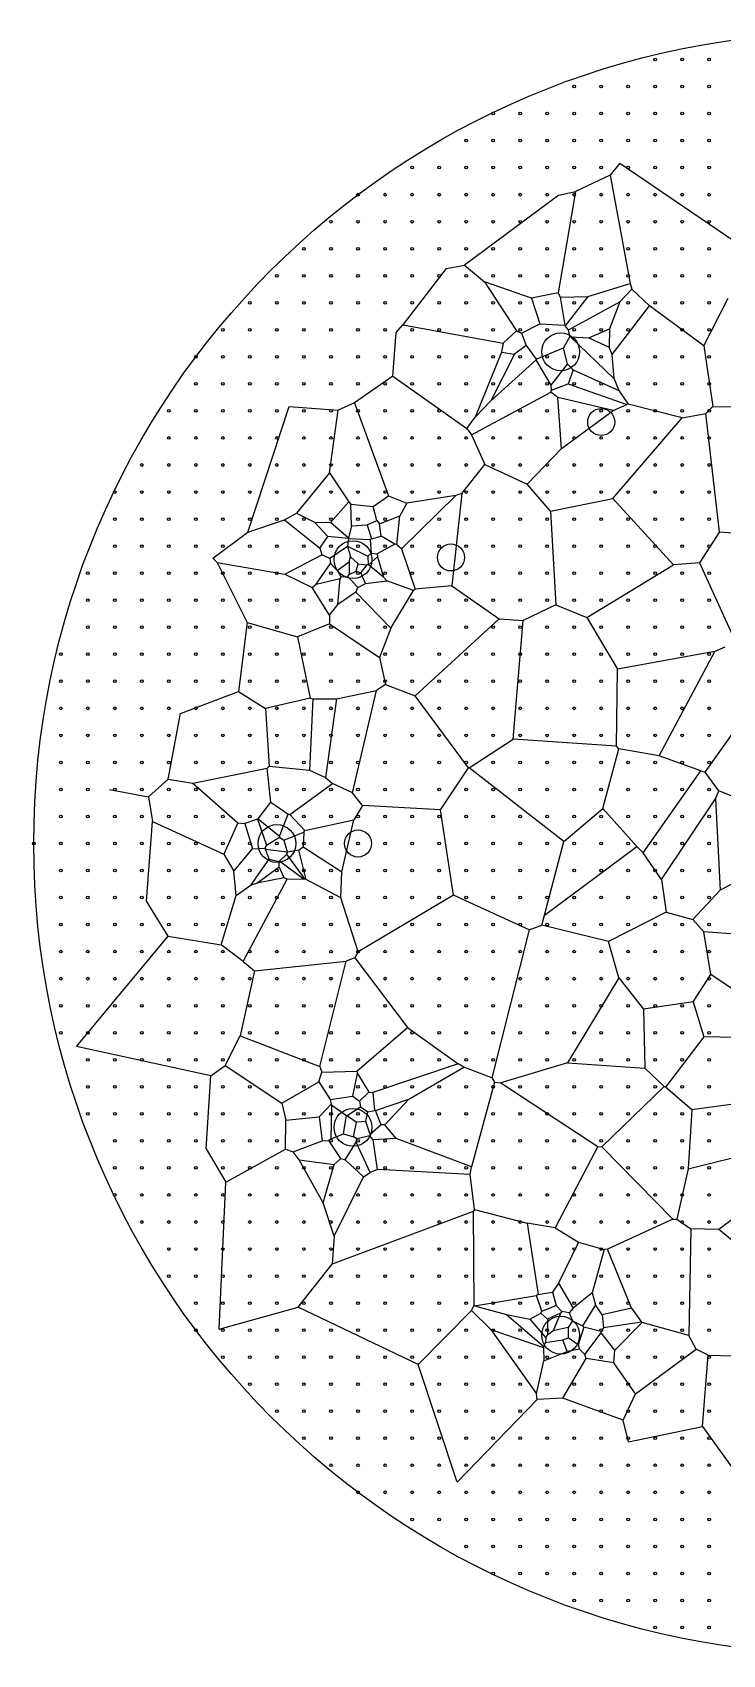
# Model space of a CAD drawing. Header units: metres. Extents: x -150 to 150, y -150 to 150.
# Drawn here: x -150.2 to -22.5, y -150 to 150 of the extents above; entities that cross this region are included whole.
import ezdxf

# ---------------------------------------------------------------- set-up
doc = ezdxf.new("R2010")
doc.units = ezdxf.units.M

msp = doc.modelspace()

# ---------------------------------------------------------------- linework, layer by layer
at = {"layer": 'CHANNELS'}
for p, q in [((-43.35, 123.63), (-49.78, 120.6)), ((-41.55, 125.82), (-43.35, 123.63)), ((-43.35, 123.63), (-39.66, 103.58)), ((-41.55, 125.82), (-20.53, 111.54)), ((-49.78, 120.6), (-52.99, 101.86)), ((-52.86, 119.89), (-49.78, 120.6)), ((-52.86, 119.89), (-70.28, 106.97)), ((-73.7, 106.33), (-81.71, 95.91)), ((-73.7, 106.33), (-70.28, 106.97)), ((-70.28, 106.97), (-66.62, 103.87)), ((-57.88, 100.87), (-66.62, 103.87)), ((-66.62, 103.87), (-60.7, 94.79)), ((-47.47, 101.14), (-39.66, 103.58)), ((-41.54, 100.17), (-39.3, 102.54)), ((-39.66, 103.58), (-39.3, 102.54)), ((-36.06, 99.46), (-39.3, 102.54)), ((-52.99, 101.86), (-57.88, 100.87)), ((-57.88, 100.87), (-56.35, 96.08)), ((-52.99, 101.86), (-52.6, 101.03)), ((-52.6, 101.03), (-47.47, 101.14)), ((-52.6, 101.03), (-51.75, 95.86)), ((-47.47, 101.14), (-51.66, 95.76)), ((-51.04, 94.99), (-41.54, 100.17)), ((-41.54, 100.17), (-43.46, 95.16)), ((-42.95, 90.42), (-36.06, 99.46)), ((-25.99, 92.02), (-36.06, 99.46)), ((-25.99, 92.02), (-21.5, 100.85)), ((-59.73, 94.36), (-56.35, 96.08)), ((-56.35, 96.08), (-51.75, 95.86)), ((-83.58, 86.43), (-82.94, 94.53)), ((-82.94, 94.53), (-81.71, 95.91)), ((-81.71, 95.91), (-63.13, 92.54)), ((-60.7, 94.79), (-63.13, 92.54)), ((-60.7, 94.79), (-59.73, 94.36)), ((-59.73, 94.36), (-58.86, 92.09)), ((-50.82, 93.75), (-51.99, 91.67)), ((-51.75, 95.86), (-51.66, 95.76)), ((-51.04, 94.99), (-51.66, 95.76)), ((-50.82, 93.75), (-51.04, 94.99)), ((-50.82, 93.75), (-50.68, 93.68)), ((-42.58, 85.93), (-50.68, 93.68)), ((-50.68, 93.68), (-47.28, 93.49)), ((-47.28, 93.49), (-43.46, 95.16)), ((-47.28, 93.49), (-43.54, 91.81)), ((-43.46, 95.16), (-43.54, 91.81)), ((-63.44, 90.87), (-68.35, 78.85)), ((-61.02, 90.5), (-65.42, 81.87)), ((-63.13, 92.54), (-63.44, 90.87)), ((-63.44, 90.87), (-61.02, 90.5)), ((-58.86, 92.09), (-61.02, 90.5)), ((-58.86, 92.09), (-57.03, 89.55)), ((-57.03, 89.55), (-51.99, 91.67)), ((-51.25, 88.66), (-51.99, 91.67)), ((-42.95, 90.42), (-43.54, 91.81)), ((-42.58, 85.93), (-42.95, 90.42)), ((-25.99, 92.02), (-24.32, 80.83)), ((-65.42, 81.87), (-57.06, 89.44)), ((-57.06, 89.44), (-57.03, 89.55)), ((-54.25, 84.74), (-57.06, 89.44)), ((-54.25, 84.74), (-51.25, 88.66)), ((-51.25, 88.66), (-50.16, 87.63)), ((-50.16, 87.63), (-51.1, 85.02)), ((-50.16, 87.63), (-41.75, 83.8)), ((-83.58, 86.43), (-90.63, 81.52)), ((-83.58, 86.43), (-69.89, 76.78)), ((-54.2, 83.84), (-54.25, 84.74)), ((-54.2, 83.84), (-51.1, 85.02)), ((-51.1, 85.02), (-40.25, 81.18)), ((-42.58, 85.93), (-41.75, 83.8)), ((-90.63, 81.52), (-93.69, 80.14)), ((-90.63, 81.52), (-84.36, 64.3)), ((-69.02, 75.6), (-54.29, 83.49)), ((-68.35, 78.85), (-65.42, 81.87)), ((-54.29, 83.49), (-54.2, 83.84)), ((-53, 82.47), (-54.29, 83.49)), ((-52.34, 73.06), (-53, 82.47)), ((-42.79, 80.1), (-53, 82.47)), ((-42.79, 80.1), (-40.25, 81.18)), ((-41.75, 83.8), (-40.03, 81.26)), ((-40.03, 81.26), (-40.25, 81.18)), ((-29.99, 78.72), (-40.03, 81.26)), ((-110.41, 57.57), (-102.73, 80.85)), ((-102.73, 80.85), (-93.69, 80.14)), ((-95.25, 68.56), (-93.69, 80.14)), ((-69.89, 76.78), (-68.35, 78.85)), ((-52.34, 73.06), (-42.79, 80.1)), ((-42.83, 63.8), (-29.99, 78.72)), ((-29.99, 78.72), (-25.61, 79.54)), ((-25.61, 79.54), (-24.32, 80.83)), ((-23.08, 57.64), (-25.61, 79.54)), ((-24.32, 80.83), (-12.38, 80.66)), ((-69.89, 76.78), (-69.02, 75.6)), ((-69.02, 75.6), (-66.54, 70.07)), ((-58.69, 66.45), (-52.34, 73.06)), ((-70.79, 64.74), (-66.54, 70.07)), ((-66.54, 70.07), (-58.69, 66.45)), ((-95.25, 68.56), (-101.39, 61.12)), ((-95.25, 68.56), (-91.71, 63.18)), ((-54.39, 61.44), (-58.69, 66.45)), ((-91.71, 63.18), (-95.09, 59.34)), ((-91.71, 63.18), (-91.31, 62.74)), ((-87.18, 62.33), (-84.36, 64.3)), ((-84.36, 64.3), (-80.97, 62.96)), ((-71.9, 64.34), (-81.93, 54.47)), ((-71.9, 64.34), (-80.97, 62.96)), ((-70.79, 64.74), (-72.64, 47.63)), ((-70.79, 64.74), (-71.9, 64.34)), ((-54.39, 61.44), (-42.83, 63.8)), ((-42.83, 63.8), (-31.63, 51.54)), ((-103.61, 59.85), (-101.39, 61.12)), ((-101.39, 61.12), (-98.07, 59.45)), ((-91.18, 58.76), (-91.31, 62.74)), ((-91.31, 62.74), (-87.18, 62.33)), ((-86.49, 59.71), (-87.18, 62.33)), ((-86.02, 59.13), (-82.27, 60.61)), ((-82.83, 55.25), (-82.27, 60.61)), ((-80.97, 62.96), (-82.27, 60.61)), ((-54.39, 61.44), (-53.38, 44.14)), ((-116.84, 52.75), (-110.41, 57.57)), ((-110.41, 57.57), (-103.61, 59.85)), ((-103.61, 59.85), (-97.09, 54.6)), ((-95.61, 56.8), (-98.07, 59.45)), ((-98.07, 59.45), (-95.09, 59.34)), ((-91.76, 56.45), (-95.09, 59.34)), ((-91.18, 58.76), (-91.76, 56.45)), ((-91.18, 58.76), (-88.29, 58.92)), ((-88.29, 58.92), (-86.49, 59.71)), ((-88.29, 58.92), (-87.53, 56.32)), ((-86.49, 59.71), (-86.02, 59.13)), ((-85.69, 56.87), (-86.02, 59.13)), ((-23.08, 57.64), (-26.81, 51.93)), ((-23.08, 57.64), (-11.33, 56.75)), ((-97.09, 54.6), (-95.61, 56.8)), ((-97.09, 54.6), (-96.68, 53.36)), ((-91.76, 56.43), (-95.61, 56.8)), ((-91.96, 54.94), (-95.2, 52.7)), ((-91.96, 54.94), (-91.93, 54.99)), ((-91.96, 54.94), (-91.4, 53.03)), ((-91.75, 56.4), (-91.93, 54.99)), ((-91.93, 54.99), (-88.18, 53.11)), ((-91.76, 56.43), (-91.76, 56.45)), ((-91.75, 56.4), (-91.76, 56.43)), ((-91.75, 56.4), (-87.72, 56.24)), ((-87.72, 56.24), (-87.53, 56.32)), ((-87.72, 56.24), (-87.54, 53.68)), ((-87.53, 56.32), (-85.69, 56.87)), ((-83.19, 55.35), (-86.45, 53.55)), ((-83.19, 55.35), (-85.69, 56.87)), ((-82.83, 55.25), (-83.19, 55.35)), ((-81.93, 54.47), (-82.83, 55.25)), ((-81.93, 54.47), (-79.42, 47.01)), ((-116.84, 52.75), (-116.06, 51.95)), ((-116.06, 51.95), (-110.49, 40.87)), ((-116.06, 51.95), (-103.56, 49.79)), ((-103.56, 49.79), (-96.68, 53.36)), ((-97.75, 47.97), (-95.1, 51.8)), ((-95.2, 52.7), (-96.68, 53.36)), ((-95.2, 52.7), (-95.1, 51.8)), ((-95.1, 51.8), (-93.87, 50.5)), ((-93.87, 50.5), (-91.62, 52.1)), ((-91.62, 52.1), (-91.63, 49.77)), ((-91.62, 52.1), (-91.4, 53.03)), ((-91.4, 53.03), (-89.95, 51.74)), ((-90.34, 50.35), (-89.95, 51.74)), ((-89.95, 51.74), (-88.28, 51.56)), ((-89.5, 50.06), (-88.28, 51.56)), ((-88.15, 51.6), (-88.28, 51.56)), ((-87.54, 53.68), (-88.18, 53.11)), ((-88.18, 53.11), (-88.15, 51.6)), ((-88.15, 51.6), (-88.03, 51.51)), ((-86.38, 53.03), (-88.03, 51.51)), ((-85.29, 49.27), (-88.03, 51.51)), ((-87.54, 53.68), (-86.45, 53.55)), ((-86.45, 53.55), (-86.38, 53.03)), ((-86.38, 53.03), (-85.29, 49.27)), ((-47.64, 41.78), (-31.63, 51.54)), ((-26.81, 51.93), (-31.63, 51.54)), ((-26.81, 51.93), (-20.77, 38.67)), ((-103.56, 49.79), (-98.49, 47.37)), ((-97.75, 47.97), (-93.31, 49.02)), ((-93.87, 50.5), (-93.1, 49.3)), ((-93.74, 44.23), (-93.31, 49.02)), ((-93.31, 49.02), (-93.1, 49.3)), ((-93.1, 49.3), (-91.87, 49.39)), ((-91.87, 49.39), (-91.63, 49.77)), ((-91.87, 49.39), (-90.06, 47.33)), ((-91.63, 49.77), (-90.34, 50.35)), ((-90.34, 50.35), (-89.5, 50.06)), ((-90.06, 47.33), (-88.62, 48.08)), ((-88.62, 48.08), (-89.5, 50.06)), ((-88.62, 48.08), (-84.68, 48.6)), ((-84.68, 48.6), (-85.29, 49.27)), ((-79.75, 46.78), (-84.68, 48.6)), ((-98.49, 47.37), (-97.75, 47.97)), ((-95.3, 42.21), (-98.49, 47.37)), ((-90.39, 46.46), (-93.74, 44.23)), ((-90.39, 46.46), (-90.06, 47.33)), ((-83.93, 39.8), (-90.39, 46.46)), ((-83.93, 39.8), (-79.75, 46.78)), ((-79.42, 47.01), (-79.75, 46.78)), ((-72.64, 47.63), (-79.42, 47.01)), ((-72.64, 47.63), (-63.88, 41.57)), ((-95.3, 42.21), (-93.74, 44.23)), ((-95.3, 42.21), (-95.27, 40.6)), ((-53.38, 44.14), (-59.41, 41.26)), ((-53.38, 44.14), (-47.64, 41.78)), ((-110.49, 40.87), (-112.09, 28.09)), ((-110.49, 40.87), (-101.21, 38.23)), ((-95.27, 40.6), (-101.21, 38.23)), ((-95.27, 40.6), (-86.04, 34.37)), ((-83.93, 39.8), (-86.04, 34.37)), ((-79.41, 27.34), (-63.88, 41.57)), ((-63.88, 41.57), (-59.41, 41.26)), ((-61.31, 19.27), (-59.41, 41.26)), ((-47.64, 41.78), (-41.98, 32.26)), ((-101.21, 38.23), (-98.87, 26.87)), ((-22.11, 36.32), (-23.99, 35.52)), ((-86.04, 34.37), (-84.93, 29.43)), ((-23.99, 35.52), (-41.98, 32.26)), ((-34.26, 16.24), (-23.99, 35.52)), ((-42.15, 18.03), (-41.98, 32.26)), ((-122.83, 24.07), (-112.09, 28.09)), ((-112.09, 28.09), (-107.13, 24.99)), ((-93.95, 26.73), (-86.57, 28.32)), ((-90.99, 9.38), (-86.57, 28.32)), ((-84.93, 29.43), (-86.57, 28.32)), ((-84.93, 29.43), (-79.41, 27.34)), ((-69.53, 13.99), (-79.41, 27.34)), ((-125.1, 11.91), (-122.83, 24.07)), ((-98.87, 26.87), (-107.13, 24.99)), ((-107.13, 24.99), (-106.45, 14.32)), ((-98.34, 26.74), (-98.99, 13.58)), ((-98.87, 26.87), (-98.34, 26.74)), ((-98.34, 26.74), (-93.95, 26.73)), ((-93.95, 26.73), (-95.99, 12.18)), ((-25.74, 13.19), (-18.78, 22.98)), ((-69.41, 14.02), (-61.31, 19.27)), ((-42.15, 18.03), (-61.31, 19.27)), ((-41.73, 17.48), (-42.15, 18.03)), ((-44.69, 6.49), (-41.73, 17.48)), ((-34.26, 16.24), (-41.73, 17.48)), ((-26.57, 13.41), (-34.26, 16.24)), ((-120.55, 11.16), (-106.82, 13.91)), ((-106.45, 14.32), (-106.82, 13.91)), ((-106.15, 7.65), (-106.82, 13.91)), ((-106.45, 14.32), (-98.99, 13.58)), ((-98.99, 13.58), (-95.99, 12.18)), ((-95.99, 12.18), (-94.7, 11.12)), ((-74.75, 6.24), (-69.53, 13.99)), ((-69.41, 14.02), (-69.53, 13.99)), ((-51.94, 0.4), (-69.41, 14.02)), ((-37.25, -1.73), (-26.57, 13.41)), ((-26.57, 13.41), (-25.74, 13.19)), ((-23.26, 9.75), (-25.74, 13.19)), ((-135.99, 10.01), (-128.78, 8.6)), ((-128.78, 8.6), (-125.1, 11.91)), ((-125.1, 11.91), (-120.55, 11.16)), ((-120.55, 11.16), (-112.26, 3.85)), ((-102.64, 5.39), (-94.7, 11.12)), ((-90.99, 9.38), (-94.7, 11.12)), ((-89.17, 7), (-90.99, 9.38)), ((-23.83, 8.29), (-23.26, 9.75)), ((-17.9, 7.58), (-23.26, 9.75)), ((-128.78, 8.6), (-128.01, 4.06)), ((-108.49, 4.56), (-106.15, 7.65)), ((-106.15, 7.65), (-102.92, 5.43)), ((-89.17, 7), (-90.77, 4.35)), ((-74.75, 6.24), (-89.17, 7)), ((-72.3, -9.53), (-74.75, 6.24)), ((-51.94, 0.4), (-44.69, 6.49)), ((-38.43, -0.56), (-44.69, 6.49)), ((-33.83, -6.63), (-23.83, 8.29)), ((-23.83, 8.29), (-22.97, -8.66)), ((-129.16, -10.65), (-128.01, 4.06)), ((-128.01, 4.06), (-114.84, -1.97)), ((-112.26, 3.85), (-114.84, -1.97)), ((-112.26, 3.85), (-110.97, 3.67)), ((-108.61, 4.48), (-110.97, 3.67)), ((-110.97, 3.67), (-109.55, -0.97)), ((-108.61, 4.48), (-108.49, 4.56)), ((-108.61, 4.48), (-106.91, -0.29)), ((-108.49, 4.56), (-104.53, 1.38)), ((-104.53, 1.38), (-102.92, 5.43)), ((-102.92, 5.43), (-102.64, 5.39)), ((-102.64, 5.39), (-99.84, 2.43)), ((-99.84, 2.43), (-90.77, 4.35)), ((-92.99, -5.24), (-90.77, 4.35)), ((-106.91, -0.29), (-104.5, 1.16)), ((-104.53, 1.38), (-104.5, 1.16)), ((-104.5, 1.16), (-103.72, 0.59)), ((-103.72, 0.59), (-100.03, 2.1)), ((-103.72, 0.59), (-103.1, -1.55)), ((-100.03, 2.1), (-100.14, -0.63)), ((-100.03, 2.1), (-99.84, 2.43)), ((-55.47, -13.27), (-51.94, 0.4)), ((-114.84, -1.97), (-112.99, -5.1)), ((-112.99, -5.1), (-109.55, -0.97)), ((-109.76, -7.66), (-106.46, -2.92)), ((-109.55, -0.97), (-107.24, -0.88)), ((-106.91, -0.29), (-107.24, -0.88)), ((-107.24, -0.88), (-107.15, -1.04)), ((-106.46, -2.92), (-107.15, -1.04)), ((-107.15, -1.04), (-103.1, -1.55)), ((-106.46, -2.92), (-104.57, -3.32)), ((-104.52, -3.28), (-103.16, -1.97)), ((-103.16, -1.97), (-103.06, -1.62)), ((-99.81, -6.55), (-103.16, -1.97)), ((-103.06, -1.62), (-103.1, -1.55)), ((-100.97, -1.25), (-103.06, -1.62)), ((-100.97, -1.25), (-100.14, -0.63)), ((-99.57, -6.63), (-100.97, -1.25)), ((-100.14, -0.63), (-92.99, -5.24)), ((-55.47, -13.27), (-38.43, -0.56)), ((-37.25, -1.73), (-38.43, -0.56)), ((-33.83, -6.63), (-37.25, -1.73)), ((-112.53, -9.59), (-112.99, -5.1)), ((-108.72, -7.33), (-104.57, -4.31)), ((-104.52, -3.28), (-104.57, -3.32)), ((-104.57, -4.31), (-104.57, -3.32)), ((-103.64, -6.38), (-104.57, -4.31)), ((-100.14, -6.52), (-104.52, -3.28)), ((-93.19, -10.06), (-92.99, -5.24)), ((-15.47, -4.73), (-22.97, -8.66)), ((-112.53, -9.59), (-109.76, -7.66)), ((-111.23, -21.82), (-103.11, -6.59)), ((-109.76, -7.66), (-108.72, -7.33)), ((-103.64, -6.38), (-108.72, -7.33)), ((-103.11, -6.59), (-103.64, -6.38)), ((-103.11, -6.59), (-100.14, -6.52)), ((-100.14, -6.52), (-99.81, -6.55)), ((-99.57, -6.63), (-99.81, -6.55)), ((-93.19, -10.06), (-99.57, -6.63)), ((-33.83, -6.63), (-32.98, -12.7)), ((-22.97, -8.66), (-28.07, -14.06)), ((-125.12, -17.14), (-129.16, -10.65)), ((-115.3, -18.77), (-112.53, -9.59)), ((-89.97, -20.02), (-93.19, -10.06)), ((-72.3, -9.53), (-89.97, -20.02)), ((-58.3, -15.97), (-72.3, -9.53)), ((-56, -15.09), (-55.47, -13.27)), ((-32.98, -12.7), (-43.64, -18.14)), ((-32.98, -12.7), (-28.07, -14.06)), ((-28.07, -14.06), (-26.01, -16.31)), ((-142.09, -37.55), (-125.12, -17.14)), ((-125.12, -17.14), (-115.3, -18.77)), ((-58.3, -15.97), (-65.26, -43.36)), ((-58.3, -15.97), (-56, -15.09)), ((-43.64, -18.14), (-56, -15.09)), ((-20.19, -16.77), (-26.01, -16.31)), ((-24.7, -24.21), (-26.01, -16.31)), ((-111.23, -21.82), (-115.3, -18.77)), ((-89.97, -20.02), (-90.57, -21.15)), ((-41.74, -24.82), (-43.64, -18.14)), ((-109.18, -23.53), (-111.79, -35.55)), ((-111.23, -21.82), (-109.18, -23.53)), ((-109.18, -23.53), (-92.19, -21.74)), ((-97.05, -41.25), (-92.19, -21.74)), ((-90.57, -21.15), (-92.19, -21.74)), ((-90.57, -21.15), (-80.86, -34.01)), ((-41.74, -24.82), (-51.22, -40.54)), ((-41.74, -24.82), (-37.17, -30.65)), ((-27.95, -29.29), (-24.7, -24.21)), ((-16.37, -29.84), (-24.7, -24.21)), ((-27.95, -29.29), (-37.17, -30.65)), ((-27.95, -29.29), (-26.03, -35.78)), ((-37.17, -30.65), (-36.91, -41.57)), ((-114.58, -41.06), (-111.79, -35.55)), ((-111.79, -35.55), (-97.05, -41.25)), ((-90.21, -42.09), (-80.86, -34.01)), ((-80.86, -34.01), (-71.48, -40.76)), ((-26.03, -35.78), (-33.1, -45.04)), ((-17.21, -35.93), (-26.03, -35.78)), ((-117.24, -42.95), (-142.09, -37.55)), ((-117.24, -42.95), (-114.58, -41.06)), ((-114.58, -41.06), (-104.08, -48.03)), ((-97.05, -41.25), (-96.7, -42.31)), ((-71.48, -40.76), (-87.28, -46.08)), ((-80.59, -47.26), (-70.4, -41.38)), ((-70.4, -41.38), (-71.48, -40.76)), ((-65.26, -43.36), (-70.4, -41.38)), ((-51.22, -40.54), (-63.55, -44.27)), ((-51.22, -40.54), (-36.91, -41.57)), ((-36.91, -41.57), (-33.35, -44.97)), ((-118.12, -56.45), (-117.24, -42.95)), ((-104.08, -48.03), (-97.22, -44.07)), ((-97.22, -44.07), (-96.7, -42.31)), ((-97.22, -44.07), (-95.14, -47.33)), ((-96.7, -42.31), (-90.21, -42.09)), ((-90.98, -46.73), (-90.11, -42.55)), ((-90.21, -42.09), (-90.11, -42.55)), ((-90.11, -42.55), (-87.97, -45.96)), ((-64.76, -44.14), (-69.01, -59.77)), ((-65.26, -43.36), (-64.76, -44.14)), ((-64.76, -44.14), (-63.55, -44.27)), ((-63.55, -44.27), (-45.61, -56.05)), ((-44.87, -56.11), (-33.35, -44.97)), ((-33.1, -45.04), (-33.35, -44.97)), ((-95.14, -47.33), (-90.98, -46.73)), ((-95.14, -47.33), (-94.99, -48.19)), ((-90.98, -46.73), (-89.73, -47.68)), ((-89.73, -47.68), (-87.97, -45.96)), ((-89.73, -47.68), (-89.54, -48.73)), ((-87.97, -45.96), (-87.28, -46.08)), ((-87.28, -46.08), (-86.92, -49.35)), ((-86.77, -49.37), (-80.59, -47.26)), ((-85.03, -52.02), (-80.59, -47.26)), ((-28.24, -49.26), (-33.1, -45.04)), ((-11.23, -46.93), (-28.24, -49.26)), ((-104.08, -48.03), (-103.38, -51.18)), ((-103.38, -51.18), (-97.17, -50.53)), ((-97.17, -50.53), (-94.99, -48.19)), ((-97.17, -50.53), (-96.62, -55.01)), ((-94.85, -48.38), (-94.99, -48.19)), ((-94.99, -54.59), (-94.85, -48.38)), ((-94.85, -48.38), (-92.13, -50.31)), ((-92.69, -53.7), (-92.13, -50.31)), ((-92.13, -50.31), (-92.01, -50.29)), ((-92.01, -50.29), (-89.54, -48.73)), ((-92.01, -50.29), (-90.26, -51.51)), ((-89.54, -48.73), (-88.17, -49.65)), ((-88.58, -51.42), (-88.17, -49.65)), ((-88.17, -49.65), (-86.92, -49.35)), ((-86.77, -49.37), (-86.92, -49.35)), ((-85.71, -52.03), (-86.77, -49.37)), ((-28.24, -49.26), (-28.93, -60.15)), ((-103.39, -56.52), (-103.38, -51.18)), ((-94.99, -54.59), (-92.69, -53.7)), ((-92.69, -53.7), (-90.85, -54.26)), ((-90.85, -54.26), (-90.26, -51.51)), ((-88.58, -51.42), (-90.26, -51.51)), ((-87.76, -53.8), (-88.58, -51.42)), ((-87.82, -54.06), (-87.76, -53.8)), ((-85.71, -52.03), (-87.76, -53.8)), ((-85.03, -52.02), (-85.71, -52.03)), ((-82.97, -54.58), (-85.03, -52.02)), ((-28.93, -60.15), (-1.88, -53.46)), ((-118.12, -56.45), (-114.46, -62.66)), ((-114.46, -62.66), (-103.39, -56.52)), ((-103.39, -56.52), (-102.03, -57)), ((-102.03, -57), (-96.62, -55.01)), ((-96.62, -55.01), (-95.38, -54.93)), ((-94.99, -54.59), (-95.38, -54.93)), ((-93.15, -58.27), (-95.38, -54.93)), ((-92.39, -58.5), (-90.33, -55.22)), ((-90.23, -54.63), (-90.85, -54.26)), ((-90.33, -55.22), (-90.23, -54.63)), ((-87.74, -60.82), (-90.33, -55.22)), ((-87.82, -54.06), (-90.23, -54.63)), ((-87.17, -54.82), (-87.82, -54.06)), ((-82.97, -54.58), (-87.17, -54.82)), ((-86.39, -60.27), (-87.17, -54.82)), ((-69.01, -59.77), (-82.97, -54.58)), ((-45.61, -56.05), (-53.5, -71.06)), ((-45.61, -56.05), (-44.87, -56.11)), ((-31.76, -69.47), (-44.87, -56.11)), ((-1.88, -55.4), (-23.24, -71.36)), ((-100.86, -58.48), (-102.03, -57)), ((-96.45, -66.46), (-100.86, -58.48)), ((-100.86, -58.48), (-94.41, -59.39)), ((-96.45, -66.46), (-94.41, -59.39)), ((-94.41, -59.39), (-93.15, -58.27)), ((-93.15, -58.27), (-92.39, -58.5)), ((-89.01, -61.62), (-92.39, -58.5)), ((-69.22, -61.22), (-69.01, -59.77)), ((-115.72, -89.85), (-114.46, -62.66)), ((-94.44, -72.61), (-89.01, -61.62)), ((-89.01, -61.62), (-87.74, -60.82)), ((-86.39, -60.27), (-87.74, -60.82)), ((-69.22, -61.22), (-86.39, -60.27)), ((-68.42, -67.68), (-69.22, -61.22)), ((-28.93, -60.15), (-30.99, -69.47)), ((-94.44, -72.61), (-96.45, -66.46)), ((-68.67, -68.08), (-94.78, -77.78)), ((-68.42, -67.68), (-68.67, -68.08)), ((-68.67, -68.08), (-68.58, -85.49)), ((-68.42, -67.68), (-58.68, -70.21)), ((-53.5, -71.06), (-58.68, -70.21)), ((-58.68, -70.21), (-56.67, -83.4)), ((-53.5, -71.06), (-49.18, -73.75)), ((-31.76, -69.47), (-43.81, -75.02)), ((-31.76, -69.47), (-30.99, -69.47)), ((-30.99, -69.47), (-28.41, -71.28)), ((-28.41, -71.28), (-28.76, -91)), ((-23.24, -71.36), (-28.41, -71.28)), ((-13.26, -79.58), (-23.24, -71.36)), ((-94.44, -72.61), (-94.78, -77.78)), ((-49.18, -73.75), (-52.87, -81.32)), ((-49.18, -73.75), (-44.48, -75.08)), ((-101.05, -85.73), (-94.78, -77.78)), ((-44.48, -75.08), (-46.65, -83.09)), ((-43.81, -75.02), (-44.48, -75.08)), ((-39.42, -85.94), (-43.81, -75.02)), ((-68.43, -85.5), (-56.95, -83.6)), ((-56.67, -83.4), (-56.95, -83.6)), ((-55.99, -86.5), (-56.95, -83.6)), ((-56.67, -83.4), (-54.03, -82.99)), ((-52.87, -81.32), (-54.03, -82.99)), ((-54.03, -82.99), (-53.33, -85.46)), ((-52.87, -81.32), (-50.19, -85.93)), ((-46.65, -83.09), (-50.19, -85.93)), ((-46.65, -83.09), (-46.04, -85.32)), ((-115.72, -89.85), (-101.05, -85.73)), ((-78.87, -96.34), (-101.05, -85.73)), ((-78.87, -96.34), (-68.97, -86.36)), ((-68.97, -86.36), (-68.58, -85.49)), ((-65.4, -89.86), (-68.97, -86.36)), ((-68.58, -85.49), (-68.43, -85.5)), ((-68.43, -85.5), (-62.52, -87.13)), ((-58.2, -88), (-56.16, -86.87)), ((-56.16, -86.87), (-55.99, -86.5)), ((-56.16, -86.87), (-54.93, -87.99)), ((-55.99, -86.5), (-53.33, -85.46)), ((-52.54, -86.84), (-54.93, -87.99)), ((-52.54, -86.84), (-53.91, -90.12)), ((-52.27, -86.56), (-53.33, -85.46)), ((-52.27, -86.56), (-52.54, -86.84)), ((-50.91, -86.81), (-52.27, -86.56)), ((-50.19, -85.93), (-50.91, -86.81)), ((-50.91, -86.81), (-50.32, -88.25)), ((-46.04, -85.32), (-48.43, -89.22)), ((-44.84, -87.14), (-46.04, -85.32)), ((-39.42, -85.94), (-44.84, -87.14)), ((-39.42, -85.94), (-37.52, -88.52)), ((-65.4, -89.86), (-56.97, -101.79)), ((-65.4, -89.86), (-55.69, -93.24)), ((-62.52, -87.13), (-55.62, -93.03)), ((-62.52, -87.13), (-58.2, -88)), ((-58.2, -88), (-55.27, -91.42)), ((-54.93, -87.99), (-54.94, -90.91)), ((-51.13, -89.52), (-53.91, -90.12)), ((-50.32, -88.25), (-51.13, -89.52)), ((-51.13, -89.52), (-51.1, -91.45)), ((-50.32, -88.25), (-48.43, -89.22)), ((-48.23, -89.48), (-49.28, -92.69)), ((-48.23, -89.48), (-48.43, -89.22)), ((-45.03, -90.25), (-48.23, -89.48)), ((-44.6, -89.59), (-45.03, -90.25)), ((-44.84, -87.14), (-44.6, -89.59)), ((-37.52, -88.52), (-44.6, -89.59)), ((-42.47, -93.71), (-37.4, -88.6)), ((-37.52, -88.52), (-37.4, -88.6)), ((-28.76, -91), (-37.4, -88.6)), ((-55.62, -93.03), (-55.31, -92.28)), ((-55.27, -91.42), (-55.31, -92.28)), ((-55.31, -92.28), (-52.08, -91.81)), ((-55.27, -91.42), (-54.94, -90.91)), ((-53.91, -90.12), (-54.94, -90.91)), ((-52.08, -91.81), (-51.1, -91.45)), ((-51.28, -93.94), (-52.08, -91.81)), ((-49.28, -92.69), (-51.1, -91.45)), ((-49.28, -92.69), (-48.99, -93.55)), ((-48.03, -94.49), (-45.01, -90.48)), ((-45.01, -90.48), (-45.03, -90.25)), ((-42.47, -93.71), (-45.01, -90.48)), ((-27.42, -93.53), (-28.76, -91)), ((-56.97, -101.79), (-55.61, -95.66)), ((-55.69, -93.24), (-55.62, -93.03)), ((-55.69, -93.24), (-55.61, -95.66)), ((-55.61, -95.66), (-51.28, -93.94)), ((-52.08, -102.6), (-47.77, -95.26)), ((-48.99, -93.55), (-51.28, -93.94)), ((-48.03, -94.49), (-48.99, -93.55)), ((-47.77, -95.26), (-48.03, -94.49)), ((-42.65, -96.06), (-47.77, -95.26)), ((-42.65, -96.06), (-42.47, -93.71)), ((-38.63, -101.8), (-27.42, -93.53)), ((-25.21, -94.61), (-27.42, -93.53)), ((-26.27, -107.85), (-25.21, -94.61)), ((-25.21, -94.61), (-20.67, -94.73)), ((-71.67, -118.1), (-78.87, -96.34)), ((-38.63, -101.8), (-42.65, -96.06)), ((-56.85, -102.83), (-56.97, -101.79)), ((-40.96, -106.66), (-38.63, -101.8)), ((-71.67, -118.1), (-56.85, -102.83)), ((-52.08, -102.6), (-56.85, -102.83)), ((-40.96, -106.66), (-52.08, -102.6)), ((-39.96, -110.65), (-40.96, -106.66)), ((-39.96, -110.65), (-26.27, -107.85)), ((-26.27, -107.85), (-18.99, -117.91))]:
    msp.add_line(p, q, dxfattribs=at)
at = {"layer": 'DIAMOND_ISLANDS'}
for centre, radius in [((-52.5, 90.93), 3.5), ((-45, 77.94), 2.5), ((-90.93, 52.5), 3.5), ((-72.81, 52.9), 2.5), ((-105, 0), 3.5), ((-90, 0), 2.5), ((-90.93, -52.5), 3.5), ((-52.5, -90.93), 3.5)]:
    msp.add_circle(centre, radius, dxfattribs=at)
at = {"layer": 'HEAT_PIPES'}
for centre in [(-35, 145), (-30, 145), (-25, 145), (-50, 140), (-45, 140), (-40, 140), (-35, 140), (-30, 140), (-25, 140), (-65, 135), (-60, 135), (-55, 135), (-50, 135), (-45, 135), (-40, 135), (-35, 135), (-30, 135), (-25, 135), (-70, 130), (-65, 130), (-60, 130), (-55, 130), (-50, 130), (-45, 130), (-40, 130), (-35, 130), (-30, 130), (-25, 130), (-80, 125), (-75, 125), (-70, 125), (-65, 125), (-60, 125), (-55, 125), (-50, 125), (-45, 125), (-40, 125), (-35, 125), (-30, 125), (-25, 125), (-90, 120), (-85, 120), (-80, 120), (-75, 120), (-70, 120), (-65, 120), (-60, 120), (-55, 120), (-50, 120), (-45, 120), (-40, 120), (-35, 120), (-30, 120), (-25, 120), (-95, 115), (-90, 115), (-85, 115), (-80, 115), (-75, 115), (-70, 115), (-65, 115), (-60, 115), (-55, 115), (-50, 115), (-45, 115), (-40, 115), (-35, 115), (-30, 115), (-25, 115), (-100, 110), (-95, 110), (-90, 110), (-85, 110), (-80, 110), (-75, 110), (-70, 110), (-65, 110), (-60, 110), (-55, 110), (-50, 110), (-45, 110), (-40, 110), (-35, 110), (-30, 110), (-25, 110), (-105, 105), (-100, 105), (-95, 105), (-90, 105), (-85, 105), (-80, 105), (-75, 105), (-70, 105), (-65, 105), (-60, 105), (-55, 105), (-50, 105), (-45, 105), (-40, 105), (-35, 105), (-30, 105), (-25, 105), (-110, 100), (-105, 100), (-100, 100), (-95, 100), (-90, 100), (-85, 100), (-80, 100), (-75, 100), (-70, 100), (-65, 100), (-60, 100), (-55, 100), (-50, 100), (-45, 100), (-40, 100), (-35, 100), (-30, 100), (-25, 100), (-115, 95), (-110, 95), (-105, 95), (-100, 95), (-95, 95), (-90, 95), (-85, 95), (-80, 95), (-75, 95), (-70, 95), (-65, 95), (-60, 95), (-55, 95), (-50, 95), (-45, 95), (-40, 95), (-35, 95), (-30, 95), (-25, 95), (-120, 90), (-115, 90), (-110, 90), (-105, 90), (-100, 90), (-95, 90), (-90, 90), (-85, 90), (-80, 90), (-75, 90), (-70, 90), (-65, 90), (-60, 90), (-55, 90), (-50, 90), (-45, 90), (-40, 90), (-35, 90), (-30, 90), (-25, 90), (-120, 85), (-115, 85), (-110, 85), (-105, 85), (-100, 85), (-95, 85), (-90, 85), (-85, 85), (-80, 85), (-75, 85), (-70, 85), (-65, 85), (-60, 85), (-55, 85), (-50, 85), (-45, 85), (-40, 85), (-35, 85), (-30, 85), (-25, 85), (-125, 80), (-120, 80), (-115, 80), (-110, 80), (-105, 80), (-100, 80), (-95, 80), (-90, 80), (-85, 80), (-80, 80), (-75, 80), (-70, 80), (-65, 80), (-60, 80), (-55, 80), (-50, 80), (-45, 80), (-40, 80), (-35, 80), (-30, 80), (-25, 80), (-125, 75), (-120, 75), (-115, 75), (-110, 75), (-105, 75), (-100, 75), (-95, 75), (-90, 75), (-85, 75), (-80, 75), (-75, 75), (-70, 75), (-65, 75), (-60, 75), (-55, 75), (-50, 75), (-45, 75), (-40, 75), (-35, 75), (-30, 75), (-25, 75), (-130, 70), (-125, 70), (-120, 70), (-115, 70), (-110, 70), (-105, 70), (-100, 70), (-95, 70), (-90, 70), (-85, 70), (-80, 70), (-75, 70), (-70, 70), (-65, 70), (-60, 70), (-55, 70), (-50, 70), (-45, 70), (-40, 70), (-35, 70), (-30, 70), (-25, 70), (-135, 65), (-130, 65), (-125, 65), (-120, 65), (-115, 65), (-110, 65), (-105, 65), (-100, 65), (-95, 65), (-90, 65), (-85, 65), (-80, 65), (-75, 65), (-70, 65), (-65, 65), (-60, 65), (-55, 65), (-50, 65), (-45, 65), (-40, 65), (-35, 65), (-30, 65), (-25, 65), (-135, 60), (-130, 60), (-125, 60), (-120, 60), (-115, 60), (-110, 60), (-105, 60), (-100, 60), (-95, 60), (-90, 60), (-85, 60), (-80, 60), (-75, 60), (-70, 60), (-65, 60), (-60, 60), (-55, 60), (-50, 60), (-45, 60), (-40, 60), (-35, 60), (-30, 60), (-25, 60), (-135, 55), (-130, 55), (-125, 55), (-120, 55), (-115, 55), (-110, 55), (-105, 55), (-100, 55), (-95, 55), (-90, 55), (-85, 55), (-80, 55), (-75, 55), (-70, 55), (-65, 55), (-60, 55), (-55, 55), (-50, 55), (-45, 55), (-40, 55), (-35, 55), (-30, 55), (-25, 55), (-140, 50), (-135, 50), (-130, 50), (-125, 50), (-120, 50), (-115, 50), (-110, 50), (-105, 50), (-100, 50), (-95, 50), (-90, 50), (-85, 50), (-80, 50), (-75, 50), (-70, 50), (-65, 50), (-60, 50), (-55, 50), (-50, 50), (-45, 50), (-40, 50), (-35, 50), (-30, 50), (-25, 50), (-140, 45), (-135, 45), (-130, 45), (-125, 45), (-120, 45), (-115, 45), (-110, 45), (-105, 45), (-100, 45), (-95, 45), (-90, 45), (-85, 45), (-80, 45), (-75, 45), (-70, 45), (-65, 45), (-60, 45), (-55, 45), (-50, 45), (-45, 45), (-40, 45), (-35, 45), (-30, 45), (-25, 45), (-140, 40), (-135, 40), (-130, 40), (-125, 40), (-120, 40), (-115, 40), (-110, 40), (-105, 40), (-100, 40), (-95, 40), (-90, 40), (-85, 40), (-80, 40), (-75, 40), (-70, 40), (-65, 40), (-60, 40), (-55, 40), (-50, 40), (-45, 40), (-40, 40), (-35, 40), (-30, 40), (-25, 40), (-145, 35), (-140, 35), (-135, 35), (-130, 35), (-125, 35), (-120, 35), (-115, 35), (-110, 35), (-105, 35), (-100, 35), (-95, 35), (-90, 35), (-85, 35), (-80, 35), (-75, 35), (-70, 35), (-65, 35), (-60, 35), (-55, 35), (-50, 35), (-45, 35), (-40, 35), (-35, 35), (-30, 35), (-25, 35), (-145, 30), (-140, 30), (-135, 30), (-130, 30), (-125, 30), (-120, 30), (-115, 30), (-110, 30), (-105, 30), (-100, 30), (-95, 30), (-90, 30), (-85, 30), (-80, 30), (-75, 30), (-70, 30), (-65, 30), (-60, 30), (-55, 30), (-50, 30), (-45, 30), (-40, 30), (-35, 30), (-30, 30), (-25, 30), (-145, 25), (-140, 25), (-135, 25), (-130, 25), (-125, 25), (-120, 25), (-115, 25), (-110, 25), (-105, 25), (-100, 25), (-95, 25), (-90, 25), (-85, 25), (-80, 25), (-75, 25), (-70, 25), (-65, 25), (-60, 25), (-55, 25), (-50, 25), (-45, 25), (-40, 25), (-35, 25), (-30, 25), (-25, 25), (-145, 20), (-140, 20), (-135, 20), (-130, 20), (-125, 20), (-120, 20), (-115, 20), (-110, 20), (-105, 20), (-100, 20), (-95, 20), (-90, 20), (-85, 20), (-80, 20), (-75, 20), (-70, 20), (-65, 20), (-60, 20), (-55, 20), (-50, 20), (-45, 20), (-40, 20), (-35, 20), (-30, 20), (-25, 20), (-145, 15), (-140, 15), (-135, 15), (-130, 15), (-125, 15), (-120, 15), (-115, 15), (-110, 15), (-105, 15), (-100, 15), (-95, 15), (-90, 15), (-85, 15), (-80, 15), (-75, 15), (-70, 15), (-65, 15), (-60, 15), (-55, 15), (-50, 15), (-45, 15), (-40, 15), (-35, 15), (-30, 15), (-25, 15), (-145, 10), (-140, 10), (-135, 10), (-130, 10), (-125, 10), (-120, 10), (-115, 10), (-110, 10), (-105, 10), (-100, 10), (-95, 10), (-90, 10), (-85, 10), (-80, 10), (-75, 10), (-70, 10), (-65, 10), (-60, 10), (-55, 10), (-50, 10), (-45, 10), (-40, 10), (-35, 10), (-30, 10), (-25, 10), (-145, 5), (-140, 5), (-135, 5), (-130, 5), (-125, 5), (-120, 5), (-115, 5), (-110, 5), (-105, 5), (-100, 5), (-95, 5), (-90, 5), (-85, 5), (-80, 5), (-75, 5), (-70, 5), (-65, 5), (-60, 5), (-55, 5), (-50, 5), (-45, 5), (-40, 5), (-35, 5), (-30, 5), (-25, 5), (-150, 0), (-145, 0), (-140, 0), (-135, 0), (-130, 0), (-125, 0), (-120, 0), (-115, 0), (-110, 0), (-105, 0), (-100, 0), (-95, 0), (-90, 0), (-85, 0), (-80, 0), (-75, 0), (-70, 0), (-65, 0), (-60, 0), (-55, 0), (-50, 0), (-45, 0), (-40, 0), (-35, 0), (-30, 0), (-25, 0), (-145, -5), (-140, -5), (-135, -5), (-130, -5), (-125, -5), (-120, -5), (-115, -5), (-110, -5), (-105, -5), (-100, -5), (-95, -5), (-90, -5), (-85, -5), (-80, -5), (-75, -5), (-70, -5), (-65, -5), (-60, -5), (-55, -5), (-50, -5), (-45, -5), (-40, -5), (-35, -5), (-30, -5), (-25, -5), (-145, -10), (-140, -10), (-135, -10), (-130, -10), (-125, -10), (-120, -10), (-115, -10), (-110, -10), (-105, -10), (-100, -10), (-95, -10), (-90, -10), (-85, -10), (-80, -10), (-75, -10), (-70, -10), (-65, -10), (-60, -10), (-55, -10), (-50, -10), (-45, -10), (-40, -10), (-35, -10), (-30, -10), (-25, -10), (-145, -15), (-140, -15), (-135, -15), (-130, -15), (-125, -15), (-120, -15), (-115, -15), (-110, -15), (-105, -15), (-100, -15), (-95, -15), (-90, -15), (-85, -15), (-80, -15), (-75, -15), (-70, -15), (-65, -15), (-60, -15), (-55, -15), (-50, -15), (-45, -15), (-40, -15), (-35, -15), (-30, -15), (-25, -15), (-145, -20), (-140, -20), (-135, -20), (-130, -20), (-125, -20), (-120, -20), (-115, -20), (-110, -20), (-105, -20), (-100, -20), (-95, -20), (-90, -20), (-85, -20), (-80, -20), (-75, -20), (-70, -20), (-65, -20), (-60, -20), (-55, -20), (-50, -20), (-45, -20), (-40, -20), (-35, -20), (-30, -20), (-25, -20), (-145, -25), (-140, -25), (-135, -25), (-130, -25), (-125, -25), (-120, -25), (-115, -25), (-110, -25), (-105, -25), (-100, -25), (-95, -25), (-90, -25), (-85, -25), (-80, -25), (-75, -25), (-70, -25), (-65, -25), (-60, -25), (-55, -25), (-50, -25), (-45, -25), (-40, -25), (-35, -25), (-30, -25), (-25, -25), (-145, -30), (-140, -30), (-135, -30), (-130, -30), (-125, -30), (-120, -30), (-115, -30), (-110, -30), (-105, -30), (-100, -30), (-95, -30), (-90, -30), (-85, -30), (-80, -30), (-75, -30), (-70, -30), (-65, -30), (-60, -30), (-55, -30), (-50, -30), (-45, -30), (-40, -30), (-35, -30), (-30, -30), (-25, -30), (-145, -35), (-140, -35), (-135, -35), (-130, -35), (-125, -35), (-120, -35), (-115, -35), (-110, -35), (-105, -35), (-100, -35), (-95, -35), (-90, -35), (-85, -35), (-80, -35), (-75, -35), (-70, -35), (-65, -35), (-60, -35), (-55, -35), (-50, -35), (-45, -35), (-40, -35), (-35, -35), (-30, -35), (-25, -35), (-140, -40), (-135, -40), (-130, -40), (-125, -40), (-120, -40), (-115, -40), (-110, -40), (-105, -40), (-100, -40), (-95, -40), (-90, -40), (-85, -40), (-80, -40), (-75, -40), (-70, -40), (-65, -40), (-60, -40), (-55, -40), (-50, -40), (-45, -40), (-40, -40), (-35, -40), (-30, -40), (-25, -40), (-140, -45), (-135, -45), (-130, -45), (-125, -45), (-120, -45), (-115, -45), (-110, -45), (-105, -45), (-100, -45), (-95, -45), (-90, -45), (-85, -45), (-80, -45), (-75, -45), (-70, -45), (-65, -45), (-60, -45), (-55, -45), (-50, -45), (-45, -45), (-40, -45), (-35, -45), (-30, -45), (-25, -45), (-140, -50), (-135, -50), (-130, -50), (-125, -50), (-120, -50), (-115, -50), (-110, -50), (-105, -50), (-100, -50), (-95, -50), (-90, -50), (-85, -50), (-80, -50), (-75, -50), (-70, -50), (-65, -50), (-60, -50), (-55, -50), (-50, -50), (-45, -50), (-40, -50), (-35, -50), (-30, -50), (-25, -50), (-135, -55), (-130, -55), (-125, -55), (-120, -55), (-115, -55), (-110, -55), (-105, -55), (-100, -55), (-95, -55), (-90, -55), (-85, -55), (-80, -55), (-75, -55), (-70, -55), (-65, -55), (-60, -55), (-55, -55), (-50, -55), (-45, -55), (-40, -55), (-35, -55), (-30, -55), (-25, -55), (-135, -60), (-130, -60), (-125, -60), (-120, -60), (-115, -60), (-110, -60), (-105, -60), (-100, -60), (-95, -60), (-90, -60), (-85, -60), (-80, -60), (-75, -60), (-70, -60), (-65, -60), (-60, -60), (-55, -60), (-50, -60), (-45, -60), (-40, -60), (-35, -60), (-30, -60), (-25, -60), (-135, -65), (-130, -65), (-125, -65), (-120, -65), (-115, -65), (-110, -65), (-105, -65), (-100, -65), (-95, -65), (-90, -65), (-85, -65), (-80, -65), (-75, -65), (-70, -65), (-65, -65), (-60, -65), (-55, -65), (-50, -65), (-45, -65), (-40, -65), (-35, -65), (-30, -65), (-25, -65), (-130, -70), (-125, -70), (-120, -70), (-115, -70), (-110, -70), (-105, -70), (-100, -70), (-95, -70), (-90, -70), (-85, -70), (-80, -70), (-75, -70), (-70, -70), (-65, -70), (-60, -70), (-55, -70), (-50, -70), (-45, -70), (-40, -70), (-35, -70), (-30, -70), (-25, -70), (-125, -75), (-120, -75), (-115, -75), (-110, -75), (-105, -75), (-100, -75), (-95, -75), (-90, -75), (-85, -75), (-80, -75), (-75, -75), (-70, -75), (-65, -75), (-60, -75), (-55, -75), (-50, -75), (-45, -75), (-40, -75), (-35, -75), (-30, -75), (-25, -75), (-125, -80), (-120, -80), (-115, -80), (-110, -80), (-105, -80), (-100, -80), (-95, -80), (-90, -80), (-85, -80), (-80, -80), (-75, -80), (-70, -80), (-65, -80), (-60, -80), (-55, -80), (-50, -80), (-45, -80), (-40, -80), (-35, -80), (-30, -80), (-25, -80), (-120, -85), (-115, -85), (-110, -85), (-105, -85), (-100, -85), (-95, -85), (-90, -85), (-85, -85), (-80, -85), (-75, -85), (-70, -85), (-65, -85), (-60, -85), (-55, -85), (-50, -85), (-45, -85), (-40, -85), (-35, -85), (-30, -85), (-25, -85), (-120, -90), (-115, -90), (-110, -90), (-105, -90), (-100, -90), (-95, -90), (-90, -90), (-85, -90), (-80, -90), (-75, -90), (-70, -90), (-65, -90), (-60, -90), (-55, -90), (-50, -90), (-45, -90), (-40, -90), (-35, -90), (-30, -90), (-25, -90), (-115, -95), (-110, -95), (-105, -95), (-100, -95), (-95, -95), (-90, -95), (-85, -95), (-80, -95), (-75, -95), (-70, -95), (-65, -95), (-60, -95), (-55, -95), (-50, -95), (-45, -95), (-40, -95), (-35, -95), (-30, -95), (-25, -95), (-110, -100), (-105, -100), (-100, -100), (-95, -100), (-90, -100), (-85, -100), (-80, -100), (-75, -100), (-70, -100), (-65, -100), (-60, -100), (-55, -100), (-50, -100), (-45, -100), (-40, -100), (-35, -100), (-30, -100), (-25, -100), (-105, -105), (-100, -105), (-95, -105), (-90, -105), (-85, -105), (-80, -105), (-75, -105), (-70, -105), (-65, -105), (-60, -105), (-55, -105), (-50, -105), (-45, -105), (-40, -105), (-35, -105), (-30, -105), (-25, -105), (-100, -110), (-95, -110), (-90, -110), (-85, -110), (-80, -110), (-75, -110), (-70, -110), (-65, -110), (-60, -110), (-55, -110), (-50, -110), (-45, -110), (-40, -110), (-35, -110), (-30, -110), (-25, -110), (-95, -115), (-90, -115), (-85, -115), (-80, -115), (-75, -115), (-70, -115), (-65, -115), (-60, -115), (-55, -115), (-50, -115), (-45, -115), (-40, -115), (-35, -115), (-30, -115), (-25, -115), (-90, -120), (-85, -120), (-80, -120), (-75, -120), (-70, -120), (-65, -120), (-60, -120), (-55, -120), (-50, -120), (-45, -120), (-40, -120), (-35, -120), (-30, -120), (-25, -120), (-80, -125), (-75, -125), (-70, -125), (-65, -125), (-60, -125), (-55, -125), (-50, -125), (-45, -125), (-40, -125), (-35, -125), (-30, -125), (-25, -125), (-70, -130), (-65, -130), (-60, -130), (-55, -130), (-50, -130), (-45, -130), (-40, -130), (-35, -130), (-30, -130), (-25, -130), (-65, -135), (-60, -135), (-55, -135), (-50, -135), (-45, -135), (-40, -135), (-35, -135), (-30, -135), (-25, -135), (-50, -140), (-45, -140), (-40, -140), (-35, -140), (-30, -140), (-25, -140), (-35, -145), (-30, -145), (-25, -145)]:
    msp.add_circle(centre, 0.25, dxfattribs=at)
at = {"layer": 'WAFER_OUTLINE'}
msp.add_circle((0, 0), 150, dxfattribs=at)

doc.saveas('drawing.dxf')
